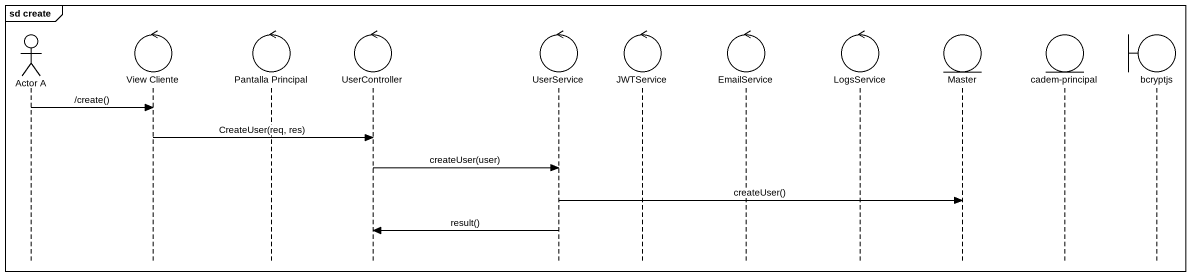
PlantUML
@startuml
mainframe sd create
hide footbox
actor "Actor A" as Actor_A
control "View Cliente" as View_Cliente
control "Pantalla Principal" as Pantalla_Principal
control UserController
control UserService
control JWTService
control EmailService
control LogsService
entity Master
entity "cadem-principal" as cadem_principal
boundary bcryptjs

Actor_A -> View_Cliente : /create()
View_Cliente -> UserController : CreateUser(req, res)
UserController -> UserService : createUser(user)
UserService -> Master : createUser()
UserService -> UserController : result()
@enduml
